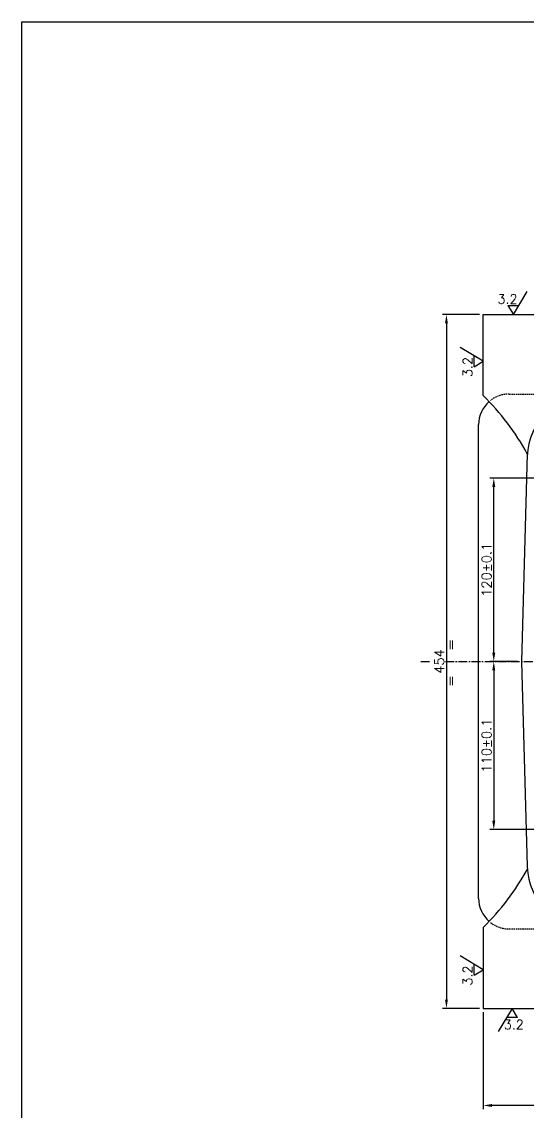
# Model space of a CAD drawing. Header units: millimetres. Extents: x -4466 to 20635, y -2270 to 9154.
# Drawn here: x 2812 to 3143, y 5807 to 6520 of the extents above; entities that cross this region are included whole.
import ezdxf

# ---------------------------------------------------------------- set-up
doc = ezdxf.new("R2010")
doc.units = ezdxf.units.MM
doc.header["$LTSCALE"] = 0.3
doc.header["$PDSIZE"] = -50
doc.linetypes.add('CENTER2', pattern=[28.575, 19.05, -3.175, 3.175, -3.175])
doc.linetypes.add('HIDDEN2', pattern=[4.7625, 3.175, -1.5875])
doc.layers.add('center', color=1, linetype='CENTER2')
doc.layers.add('hidden', color=4, linetype='HIDDEN2')
doc.styles.add('rs', font='romans.shx')
doc.styles.get("Standard").update_dxf_attribs({"font": 'romans.shx'})
doc.dimstyles.new('sarab', dxfattribs={"dimscale": 3, "dimtxt": 2.5, "dimasz": 2.3, "dimexe": 1, "dimexo": 1, "dimtad": 1, "dimdec": 3, "dimdsep": 46, "dimtxsty": 'rs', "dimcen": 0, "dimclrd": 1, "dimclre": 1, "dimclrt": 7, "dimadec": 3, "dimazin": 2, "dimtfac": 1, "dimtdec": 3, "dimtmove": 0, "dimatfit": 3, "dimfxl": 1, "dimarcsym": 0})

# ---------------------------------------------------------------- blocks, each defined once
blk = doc.blocks.new('*D426')
at = {"color": 1, "lineweight": -2, "transparency": 16777216}
for p, q in [((3718.54, 6099.17), (3718.54, 5808.67)), ((3113.54, 5872.17), (3113.54, 5808.67)), ((3712.79, 5811.17), (3119.29, 5811.17))]:
    blk.add_line(p, q, dxfattribs=at)
at = {"color": 1, "transparency": 16777216}
for points in [[(3119.29, 5812.13), (3119.29, 5810.21), (3113.54, 5811.17)], [(3712.79, 5812.13), (3712.79, 5810.21), (3718.54, 5811.17)]]:
    blk.add_solid(points, dxfattribs=at)
at = {"layer": 'Defpoints', "color": 0, "transparency": 16777216}
for p in [(3718.54, 6101.67), (3113.54, 5874.67), (3113.54, 5811.17)]:
    blk.add_point(p, dxfattribs=at)
at = {"color": 7, "transparency": 16777216, "insert": (3415.53, 5815.86), "char_height": 6.25, "attachment_point": 5, "style": 'rs'}
blk.add_mtext('605', dxfattribs=at)
blk = doc.blocks.new('*D429')
at = {"color": 1, "lineweight": -2, "transparency": 16777216}
for p, q in [((3111.04, 6328.67), (3086.98, 6328.67)), ((3089.48, 6322.92), (3089.48, 5880.42)), ((3111.04, 5874.67), (3086.98, 5874.67))]:
    blk.add_line(p, q, dxfattribs=at)
at = {"color": 1, "transparency": 16777216}
for points in [[(3088.53, 6322.92), (3090.44, 6322.92), (3089.48, 6328.67)], [(3088.53, 5880.42), (3090.44, 5880.42), (3089.48, 5874.67)]]:
    blk.add_solid(points, dxfattribs=at)
at = {"layer": 'Defpoints', "color": 0, "transparency": 16777216}
for p in [(3113.54, 6328.67), (3089.48, 5874.67), (3113.54, 5874.67)]:
    blk.add_point(p, dxfattribs=at)
at = {"color": 7, "transparency": 16777216, "insert": (3084.8, 6101.67), "char_height": 6.25, "attachment_point": 5, "rotation": 90, "style": 'rs'}
blk.add_mtext('454', dxfattribs=at)
blk = doc.blocks.new('*D430')
at = {"color": 1, "lineweight": -2, "transparency": 16777216}
for p, q in [((3136.04, 6101.67), (3117.96, 6101.67)), ((3120.46, 6095.92), (3120.46, 5997.42)), ((3155.83, 5991.67), (3117.96, 5991.67))]:
    blk.add_line(p, q, dxfattribs=at)
at = {"color": 1, "transparency": 16777216}
for points in [[(3119.5, 6095.92), (3121.42, 6095.92), (3120.46, 6101.67)], [(3119.5, 5997.42), (3121.42, 5997.42), (3120.46, 5991.67)]]:
    blk.add_solid(points, dxfattribs=at)
at = {"layer": 'Defpoints', "color": 0, "transparency": 16777216}
for p in [(3138.54, 6101.67), (3120.46, 5991.67), (3158.33, 5991.67)]:
    blk.add_point(p, dxfattribs=at)
at = {"color": 7, "transparency": 16777216, "insert": (3115.77, 6046.67), "char_height": 6.25, "attachment_point": 5, "rotation": 90, "style": 'rs'}
blk.add_mtext('110±0.1', dxfattribs=at)
blk = doc.blocks.new('*D431')
at = {"color": 1, "lineweight": -2, "transparency": 16777216}
for p, q in [((3154.79, 6221.67), (3117.96, 6221.67)), ((3120.46, 6107.42), (3120.46, 6215.92)), ((3136.04, 6101.67), (3117.96, 6101.67))]:
    blk.add_line(p, q, dxfattribs=at)
at = {"color": 1, "transparency": 16777216}
for points in [[(3119.5, 6215.92), (3121.42, 6215.92), (3120.46, 6221.67)], [(3119.5, 6107.42), (3121.42, 6107.42), (3120.46, 6101.67)]]:
    blk.add_solid(points, dxfattribs=at)
at = {"layer": 'Defpoints', "color": 0, "transparency": 16777216}
for p in [(3120.46, 6221.67), (3157.29, 6221.67), (3138.54, 6101.67)]:
    blk.add_point(p, dxfattribs=at)
at = {"color": 7, "transparency": 16777216, "insert": (3115.77, 6161.67), "char_height": 6.25, "attachment_point": 5, "rotation": 90, "style": 'rs'}
blk.add_mtext('120±0.1', dxfattribs=at)

msp = doc.modelspace()

# ---------------------------------------------------------------- linework, layer by layer
for p, q in [((3133.29465, 6328.67454), (3142.3238, 6343.72313)), ((3129.69465, 6334.67454), (3136.89465, 6334.67454)), ((3129.69465, 6334.67454), (3133.29465, 6328.67454)), ((3113.53971, 6275.67454), (3113.53971, 6328.67454)), ((3113.53971, 6328.67454), (3148.53971, 6328.67454)), ((3113.53971, 6298.19949), (3098.49112, 6307.22865)), ((3107.53971, 6294.59949), (3107.53971, 6301.79949)), ((3107.53971, 6294.59949), (3113.53971, 6298.19949)), ((3110.54015, 5946.67454), (3110.54015, 6256.67454)), ((3142.42133, 6237.5311), (3138.53971, 6101.67454)), ((3138.53971, 6101.67454), (3142.37398, 5967.47503)), ((3113.53971, 5927.67454), (3113.53971, 5874.67454)), ((3113.53971, 5899.99601), (3098.49112, 5909.02516)), ((3107.53971, 5896.39601), (3107.53971, 5903.59601)), ((3107.53971, 5896.39601), (3113.53971, 5899.99601)), ((3113.53971, 5874.67454), (3148.53971, 5874.67454)), ((3132.42449, 5874.67454), (3123.39534, 5859.62596)), ((3136.02449, 5868.67454), (3132.42449, 5874.67454)), ((3136.02449, 5868.67454), (3128.82449, 5868.67454))]:
    msp.add_line(p, q)
msp.add_lwpolyline([(2811.50029, 6520.27112), (4686.50914, 6520.27112), (4686.50914, 5120.53861), (2811.50029, 5120.53861)], close=True)
for centre, radius, start, end in [((3001.85554, 6161.10296), 160, 28.53371794, 45.73115188), ((3184.35685, 6234.67454), 42, 90, 178.36342296), ((3130.54015, 6256.67454), 20, 131.01629993, 180), ((3001.85554, 6042.24612), 160, 314.26884812, 331.48814659), ((3184.35685, 5968.67454), 42, 181.63657704, 270), ((3130.54015, 5946.67454), 20, 180, 228.98370007)]:
    msp.add_arc(centre, radius, start, end)
at = {"layer": 'center'}
for p, q in [((3072.70941, 6101.67454), (3079.19381, 6101.67454)), ((3088.81049, 6101.67454), (3196.47703, 6101.67454))]:
    msp.add_line(p, q, dxfattribs=at)
at = {"layer": 'hidden'}
for p, q in [((3130.54015, 6276.67454), (3184.35685, 6276.67454)), ((3130.54015, 5926.67454), (3184.35685, 5926.67454))]:
    msp.add_line(p, q, dxfattribs=at)
for centre, start, end in [((3130.54015, 6256.67454), 90, 127.62471016), ((3130.54015, 5946.67454), 232.37528984, 270)]:
    msp.add_arc(centre, 20, start, end, dxfattribs=at)

# ---------------------------------------------------------------- texts
for p in [(3122.92394, 6335.80832), (3127.02715, 5861.01723)]:
    msp.add_text('3.2', height=6.1).set_placement(p)
for p in [(3106.40593, 6287.82879), (3106.40593, 5889.62531)]:
    msp.add_text('3.2', height=6.1, rotation=90).set_placement(p)
at = {"width": 1.2}
for p in [(3095.26416, 6108.58739), (3095.26416, 6084.95335)]:
    msp.add_text('=', height=6, rotation=90, dxfattribs=at).set_placement(p)

# ---------------------------------------------------------------- dimensions: what is measured, and where the dimension line sits
dim = msp.add_linear_dim(base=(3089.4845, 5874.67454), p1=(3113.53971, 6328.67454), p2=(3113.53971, 5874.67454), angle=90, dimstyle='sarab', override={"dimscale": 2.5, "dimtoh": 1, "dimdec": 2, "dimcen": 2.5, "dimadec": 1, "dimtdec": 2})
dim.commit()
dim.dimension.update_dxf_attribs({"geometry": '*D429', "text_midpoint": (3089.4845, 6101.67454), "dimtype": 160})
for base, p2, picture, middle in [((3120.45825, 6221.67454), (3157.29143, 6221.67454), '*D431', (3115.77075, 6161.67454)), ((3120.45825, 5991.67454), (3158.33462, 5991.67454), '*D430', (3115.77075, 6046.67454))]:
    dim = msp.add_linear_dim(base=base, p1=(3138.53971, 6101.67454), p2=p2, angle=90, dimstyle='sarab', override={"dimscale": 2.5, "dimtoh": 1, "dimdec": 2, "dimcen": 2.5, "dimadec": 1, "dimtol": 1, "dimtp": 0.1, "dimtm": 0.1, "dimtdec": 2})
    dim.commit()
    dim.dimension.update_dxf_attribs({"geometry": picture, "text_midpoint": middle})
dim = msp.add_linear_dim(base=(3113.53971, 5811.16843), p1=(3718.53971, 6101.67454), p2=(3113.53971, 5874.67454), dimstyle='sarab', override={"dimscale": 2.5, "dimdec": 2, "dimadec": 2, "dimtdec": 2, "dimatfit": 0})
dim.commit()
dim.dimension.update_dxf_attribs({"geometry": '*D426', "text_midpoint": (3415.53372, 5811.16843), "dimtype": 160})

doc.saveas('drawing.dxf')
